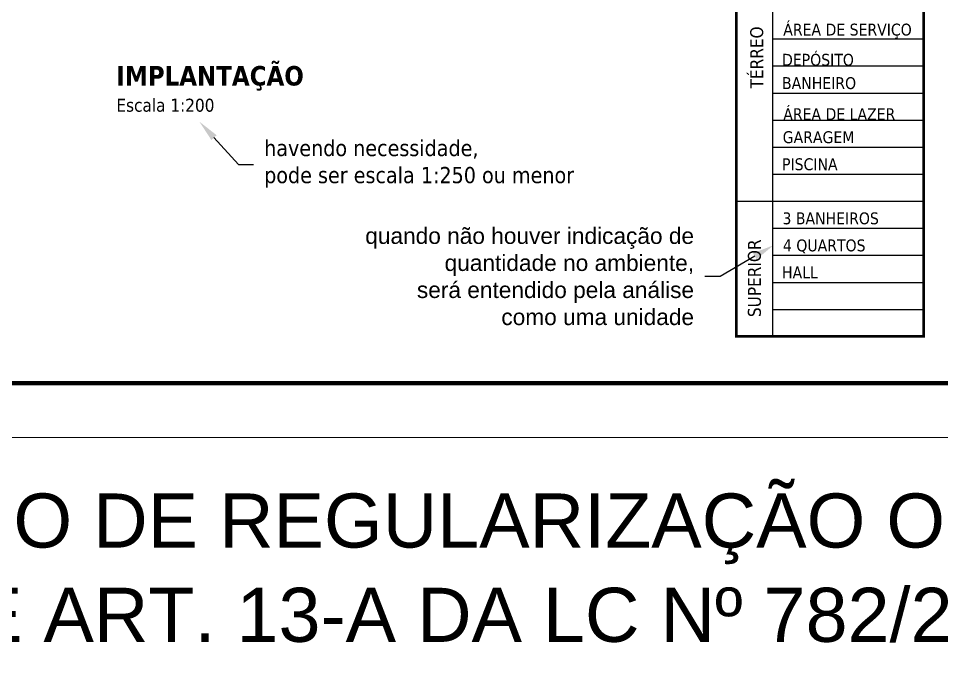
# Model space of a CAD drawing. Extents: x 1213.3 to 1311.5, y 1171.4 to 1217.5.
# Drawn here: x 1248.2 to 1265.28, y 1171.39 to 1183.22 of the extents above; entities that cross this region are included whole.
import ezdxf
from ezdxf import colors
from ezdxf.entities.mleader import LeaderData, LeaderLine
from ezdxf.enums import TextEntityAlignment as Align
from ezdxf.math import Vec2, Vec3

# ---------------------------------------------------------------- set-up
doc = ezdxf.new("R2010")
doc.units = 0
doc.layers.add('NÃO MEXER', color=7, linetype='Continuous')
doc.layers.add('Observações - NÃO PLOTAR', color=200, linetype='Continuous', plot=False)
doc.styles.add('_arial decreto', font='arial.ttf')
doc.styles.add('_tahoma decreto', font='tahoma.ttf')
doc.styles.add('MtX_Tahoma', font='tahomabd.ttf')

# ---------------------------------------------------------------- blocks, each defined once
blk = doc.blocks.new('NÃO PLOTAR')
at = {"layer": 'Observações - NÃO PLOTAR', "color": 200}
ml = blk.add_multileader_mtext('Standard', dxfattribs=at)
ml.set_content('{\\fTahoma|b0|i0|c0|p34;havendo necessidade,\\Ppode ser escala 1:250 ou menor}', color=200, style='_arial decreto')
ml.set_leader_properties(linetype='ByLayer', lineweight=-1)
ml.build(insert=Vec2(0, 0))
ml.multileader.update_dxf_attribs({"text_left_attachment_type": 2, "text_right_attachment_type": 2, "text_top_attachment_type": 0, "text_bottom_attachment_type": 0, "dogleg_length": 0.1, "arrow_head_size": 0.4})
ctx = ml.context
ctx.base_point, ctx.char_height, ctx.arrow_head_size, ctx.landing_gap_size, ctx.plane_origin = Vec3(1252.548, 1180.518), 0.3, 0.4, 0.2, Vec3(1255.082, 1181.072)
ctx.left_attachment, ctx.right_attachment = 2, 2
notes = []
notes.append((ctx, [(0, (1, 1, 0), (1252.275, 1180.518), (1, 0), 0.273, [(0, [(1251.55, 1181.311)], 256, [])])]))
ctx.mtext.insert, ctx.mtext.flow_direction = Vec3(1252.748, 1180.973), 5
ml = blk.add_multileader_mtext('Standard', dxfattribs=at)
ml.set_content('quando não houver indicação de\\Pquantidade no ambiente, \\Pserá entendido pela análise \\Pcomo uma unidade', color=200, style='_arial decreto')
ml.set_leader_properties(linetype='ByLayer', lineweight=-1)
ml.build(insert=Vec2(0, 0))
ml.multileader.update_dxf_attribs({"text_left_attachment_type": 2, "text_right_attachment_type": 2, "text_top_attachment_type": 0, "text_bottom_attachment_type": 0, "dogleg_length": 0.1, "arrow_head_size": 0.4})
ctx = ml.context
ctx.base_point, ctx.char_height, ctx.arrow_head_size, ctx.landing_gap_size, ctx.plane_origin = Vec3(1254.45, 1178.446), 0.3, 0.4, 0.2, Vec3(1249.483, 1180.724)
ctx.left_attachment, ctx.right_attachment, ctx.text_align_type = 2, 2, 2
notes.append((ctx, [(0, (1, 1, 0), (1261.182, 1178.446), (-1, 0), 0.282, [(0, [(1262.168, 1179.025)], 256, [])])]))
ctx.mtext.insert, ctx.mtext.alignment, ctx.mtext.flow_direction = Vec3(1260.699, 1179.35), 3, 5
for ctx, leaders in notes:
    for number, flags, end, landing, length, lines in leaders:
        leader = LeaderData()
        leader.index, (leader.has_last_leader_line, leader.has_dogleg_vector, leader.attachment_direction) = number, flags
        leader.last_leader_point, leader.dogleg_vector, leader.dogleg_length = Vec3(end), Vec3(landing), length
        for number, points, colour, breaks in lines:
            line = LeaderLine()
            line.index, line.vertices, line.color, line.breaks = number, Vec3.list(points), colors.encode_raw_color(colour), breaks
            leader.lines.append(line)
        ctx.leaders.append(leader)

msp = doc.modelspace()

# ---------------------------------------------------------------- linework, layer by layer
at = {"color": 7}
msp.add_line((1262.1483, 1185.3395), (1262.1483, 1177.3395), dxfattribs=at)
at = {"color": 7, "lineweight": 9}
for points, const_width in [([(1216.771, 1176.4733), (1302.271, 1176.4733), (1302.271, 1204.4733), (1302.271, 1204.4733), (1302.271, 1213.4733), (1216.771, 1213.4733), (1216.771, 1176.4733), (1216.771, 1176.4733)], 0.08), ([(1261.4808, 1179.8395), (1264.9441, 1179.8395)], 0.025)]:
    msp.add_lwpolyline(points, dxfattribs=dict(at, const_width=const_width))
msp.add_lwpolyline([(1303.271, 1205.4733), (1304.771, 1205.4733), (1304.771, 1175.4733), (1215.771, 1175.4733), (1215.771, 1175.4733)], dxfattribs=at)
msp.add_lwpolyline([(1264.9441, 1185.3395, 0.05, 0.05, 0), (1264.9441, 1177.3395, 0.05, 0.05, 0), (1261.4808, 1177.3395, 0.05, 0.05, 0), (1261.4808, 1185.3395, 0, 0, 0)], format="xyseb", close=True, dxfattribs=at)
at = {"color": 9, "true_color": 0xc7c7c7}
for points in [[(1262.1483, 1182.8395), (1264.9441, 1182.8395)], [(1262.1483, 1182.3395), (1264.9441, 1182.3395)], [(1262.1483, 1181.8395), (1264.9441, 1181.8395)], [(1262.1483, 1181.3395), (1264.9441, 1181.3395)], [(1262.1483, 1180.8395), (1264.9441, 1180.8395)], [(1262.1483, 1180.3395), (1264.9441, 1180.3395)], [(1262.1483, 1179.3395), (1264.9441, 1179.3395)], [(1262.1483, 1178.8395), (1264.9441, 1178.8395)], [(1262.1483, 1178.3395), (1264.9441, 1178.3395)], [(1262.1483, 1177.8395), (1264.9441, 1177.8395)]]:
    msp.add_lwpolyline(points, dxfattribs=at)
at = {"layer": 'NÃO MEXER', "color": 7, "lineweight": 9, "const_width": 0.000001}
msp.add_lwpolyline([(1216.771, 1176.4733), (1302.271, 1176.4733), (1302.271, 1204.4733), (1284.771, 1204.4733)], dxfattribs=at)

# ---------------------------------------------------------------- block references
at = {"layer": 'Observações - NÃO PLOTAR', "ltscale": 2}
msp.add_blockref('NÃO PLOTAR', (0, 0), dxfattribs=at)

# ---------------------------------------------------------------- texts
at = {"color": 7, "lineweight": 9, "style": '_tahoma decreto'}
for s, p in [('ÁREA DE SERVIÇO', (1262.3483, 1182.902)), ('DEPÓSITO', (1262.326, 1182.3441)), ('BANHEIRO', (1262.326, 1181.9129)), ('ÁREA DE LAZER', (1262.3483, 1181.3395)), ('GARAGEM', (1262.3385, 1180.9129)), ('PISCINA', (1262.326, 1180.4129)), ('3 BANHEIROS', (1262.3339, 1179.4129)), ('4 QUARTOS', (1262.3424, 1178.9129)), ('HALL', (1262.326, 1178.4129))]:
    msp.add_text(s, height=0.22, dxfattribs=at).set_placement(p)
at = {"color": 7, "lineweight": 9, "style": 'MtX_Tahoma'}
for s, p in [('TÉRREO', (1261.9772, 1181.924)), ('SUPERIOR', (1261.9346, 1177.6971))]:
    msp.add_text(s, height=0.24, rotation=90, dxfattribs=at).set_placement(p)
at = {"ltscale": 2, "style": '_arial decreto'}
for s, p in [('MODELO DE PROJETO SIMPLIFICADO DE REGULARIZAÇÃO ONEROSA E REGULARIZAÇÃO - RESIDENCIAL', (1259.521, 1173.4366)), ('CONFORME ART. 13-A DA LC Nº 782/2017 E ALTERAÇÕES', (1259.521, 1171.6934))]:
    msp.add_text(s, height=1, dxfattribs=at).set_placement(p, align=Align.CENTER)
at = {"color": 7, "linetype": 'Continuous', "lineweight": 0, "attachment_point": 7, "style": '_tahoma decreto'}
for s, insert, char_height in [('{\\fTahoma|b1|i0|c0|p34;IMPLANTAÇÃO}', (1250.0152, 1181.8817), 0.36), ('\\pxql;Escala 1:200', (1250.0152, 1181.4899), 0.24)]:
    msp.add_mtext(s, dxfattribs=dict(at, insert=insert, char_height=char_height))

doc.saveas('drawing.dxf')
